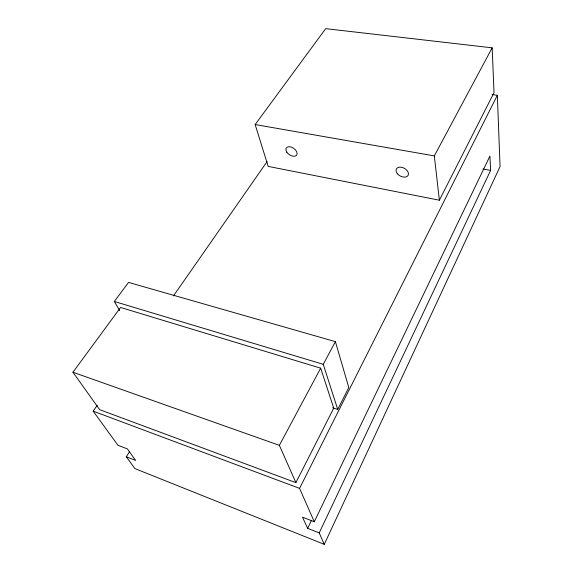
<?xml version="1.0" encoding="UTF-8"?>
<svg xmlns="http://www.w3.org/2000/svg" width="573" height="573" viewBox="0 0 573 573"><rect width="100%" height="100%" fill="white"/><g stroke="black" fill="none" stroke-linecap="round" stroke-linejoin="round"><path stroke-width="0.86" d="M129.677 451.474L126.275 456.731L134.884 468.585L324.268 544.35L500.064 166.55L497.35 95.268L492.057 94.531M319.218 532.919L490.617 170.396L489.915 156.064L314.298 521.767L302.48 517.161L307.637 528.342L319.218 532.919L324.268 544.35M307.637 528.342L311.519 520.298M314.298 521.767L299.564 488.382L497.35 95.268M332.627 407.783L337.733 409.437L348.792 387.506L335.391 341.637L128.545 282.403L114.335 301.477L119.678 310.602M295.897 482.631L333.737 408.148L320.672 368.174L120.581 307.465L72.936 372.235L99.659 409.666L295.897 482.631L279.359 445.343L72.936 372.235M439.376 200.213L494.026 92.633L492.164 47.838L325.693 28.65L255.15 124.542L268.171 166.399L439.376 200.213L434.32 155.892L492.164 47.838M337.733 409.437L323.258 364.328L335.391 341.637M279.359 445.343L320.672 368.174M126.275 456.731L135.629 460.427L127.421 448.931L117.916 445.228L93.155 411.128L97.245 405.254M173.49 295.876L267.133 161.536M255.15 124.542L434.32 155.892M482.946 169.035L490.617 170.396M114.335 301.477L323.258 364.328M93.155 411.128L299.564 488.382M286.822 152.182A6.324 3.861 34.8 0 0 296.57 155.262A6.324 3.861 34.8 0 0 291.105 147.025A6.324 3.861 34.8 0 0 286.822 152.182M397.418 173.769A6.697 4.376 28.7 0 0 408.083 175.431A6.697 4.376 28.7 0 0 401.258 167.23A6.697 4.376 28.7 0 0 397.418 173.769"/></g></svg>
